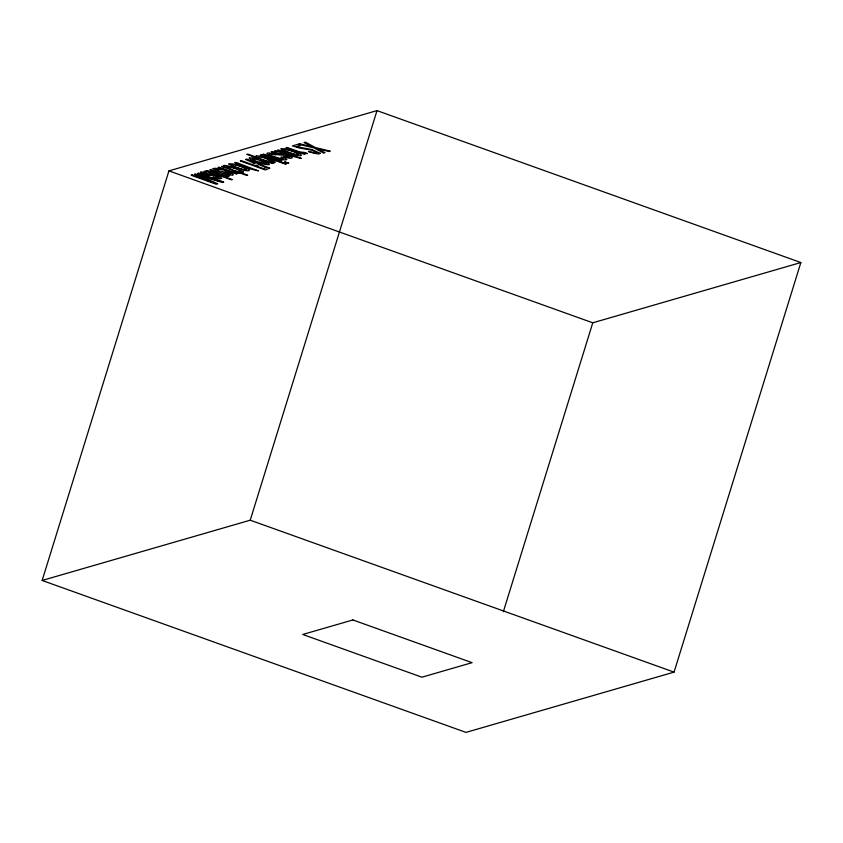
<?xml version="1.0" encoding="UTF-8"?>
<svg xmlns="http://www.w3.org/2000/svg" width="843" height="843" viewBox="0 0 843 843"><rect width="100%" height="100%" fill="white"/><g stroke="black" fill="none" stroke-linecap="round" stroke-linejoin="round"><path stroke-width="1.26" d="M42.15 580.458L168.937 170.876L377.011 110.612L800.85 262.542L674.063 672.124L465.989 732.388L42.15 580.458L250.234 520.194L674.063 672.124M250.234 520.194L377.011 110.612M503.324 611.776L592.766 322.806L800.85 262.542M168.937 170.876L592.766 322.806M213.079 168.547C218.126 172.868 226.177 174.838 232.931 175.228L233.205 174.554L231.72 173.458L224.944 170.718L220.718 171.94L215.903 169.622L222.436 169.875L215.808 168.284L213.079 168.547M249.254 158.073C254.291 162.393 262.342 164.364 269.096 164.754L269.37 164.079L267.884 162.984L261.109 160.244L256.883 161.466L252.068 159.148L258.611 159.401L251.973 157.81L249.254 158.073M243.374 171.867L242.32 172.436L238.569 171.888L247.663 175.144L246.725 175.418L221.572 166.408L224.807 166.988L223.216 165.713L224.301 165.354L228.274 165.945L238.242 169.116L243.374 171.867M228.906 163.953L232.436 166.419L244.207 170.265A8.272 1.412 17.2 0 0 248.148 170.781L249.307 170.465L248.443 169.285L242.289 166.577L232.657 163.816L228.906 163.953M281.025 148.863L284.544 151.329L296.314 155.175A8.272 1.412 17.2 0 0 300.266 155.692L301.415 155.375L300.551 154.195L294.397 151.487L284.765 148.726L281.025 148.863M269.686 168.178L265.366 169.97L240.308 160.981L241.372 160.676L252.131 164.522L255.018 163.616L245.555 159.464L246.873 159.074L269.686 168.178M200.845 172.077L201.962 173.215L207.104 175.165L214.923 175.692L218.959 177.494L212.91 177.146L215.966 178.115L220.023 178.769L221.793 178.273L219.58 176.63L205.292 171.066L204.164 171.371L206.24 172.415L200.845 172.077M271.341 151.656L272.458 152.804L277.6 154.754L285.429 155.281L289.465 157.083L283.417 156.724L286.472 157.694L290.519 158.358L292.289 157.862L290.076 156.208L275.798 150.644L274.67 150.96L276.746 152.003L271.341 151.656M320.287 153.342L318.749 154.016L313.933 153.247L308.359 151.487L315.44 152.899L317.179 152.583L311.889 150.191L299.665 148.094L292.395 145.892L297.695 144.364L300.593 145.396L296.378 146.619L312.047 149.59L320.287 153.342M286.715 159.485C284.755 161.93 259.57 152.983 268.991 152.941A6.87 1.17 17.2 0 1 272.763 153.732L276.188 154.775L269.191 154.048A4.131 0.706 17.2 0 0 270.16 154.912C271.288 156.187 289.507 161.603 280.919 157.083L283.469 157.441L286.715 159.485M238.042 163.173L258.464 170.876L249.096 168.653L249.876 168.431C249.739 168.979 226.082 159.854 238.042 163.173M280.961 150.749L301.383 158.442L292.005 156.229L292.784 155.997C292.647 156.556 268.991 147.43 280.961 150.749M203.964 172.794L208.147 174.807L213.068 174.891L203.964 172.794M274.47 152.383L278.654 154.385L283.575 154.48L274.47 152.383M236.166 172.13L231.414 171.55L218.969 167.156L218 167.441L236.282 173.995L237.199 173.721L234.038 172.594L239.412 173.3L236.166 172.13M304.218 152.425L299.465 151.845L287.02 147.451L286.051 147.736L304.334 154.28L305.25 154.016L302.089 152.889L307.463 153.584L304.218 152.425M272.879 161.814C252.025 158.937 256.209 152.625 272.879 161.814M226.23 166.44C238.695 174.954 249.981 171.013 226.23 166.44M256.093 156.008L257.083 157.451L247.747 154.1L246.778 154.385L272.257 163.51L273.206 163.247L270.782 162.372C285.461 164.596 259.539 154.648 256.093 156.008M246.514 169.527L245.661 169.791A4.584 0.78 17.2 0 1 242.763 169.327C219.686 162.351 239.033 163.858 246.514 169.527M298.622 154.438L297.769 154.701A4.584 0.78 17.2 0 1 294.871 154.237C271.804 147.262 291.141 148.768 298.622 154.438M230.487 174.111L223.184 172.804L226.388 171.877L230.487 174.111M266.651 163.637L259.349 162.33L262.552 161.403L266.651 163.637M266.504 167.662L263.522 168.611L254.955 165.544L259.581 164.817L266.504 167.662M192.13 174.933L191.108 175.228L216.177 184.217L217.705 183.774L198.79 175.513L222.236 182.457L223.753 182.014L198.685 173.036L197.673 173.331L218.832 180.897L195.439 173.974L194.375 174.28L213.247 182.52L192.13 174.933M207.241 170.56L206.303 170.823L231.372 179.812L232.299 179.538L217.747 174.322L228 176.387L229.243 176.029L220.192 174.216L211.087 169.443L209.844 169.801L217.262 173.626L207.241 170.56M261.277 154.912L260.308 155.186L285.377 164.174L286.346 163.89L261.277 154.912M263.711 154.206L262.731 154.49L280.919 161.002L281.91 160.718L263.711 154.206M299.708 143.774L298.411 144.153L314.091 147.936L323.659 153.089L324.998 152.699L317.432 148.674L329.023 151.529L330.298 151.16L315.43 147.557L305.366 142.14L304.028 142.53L312.205 146.84L299.708 143.774M285.303 161.94L284.312 162.225L288.78 163.184L285.303 161.94M352.89 619.953L302.742 634.473L421.921 677.203L472.08 662.672L352.89 619.953"/></g></svg>
